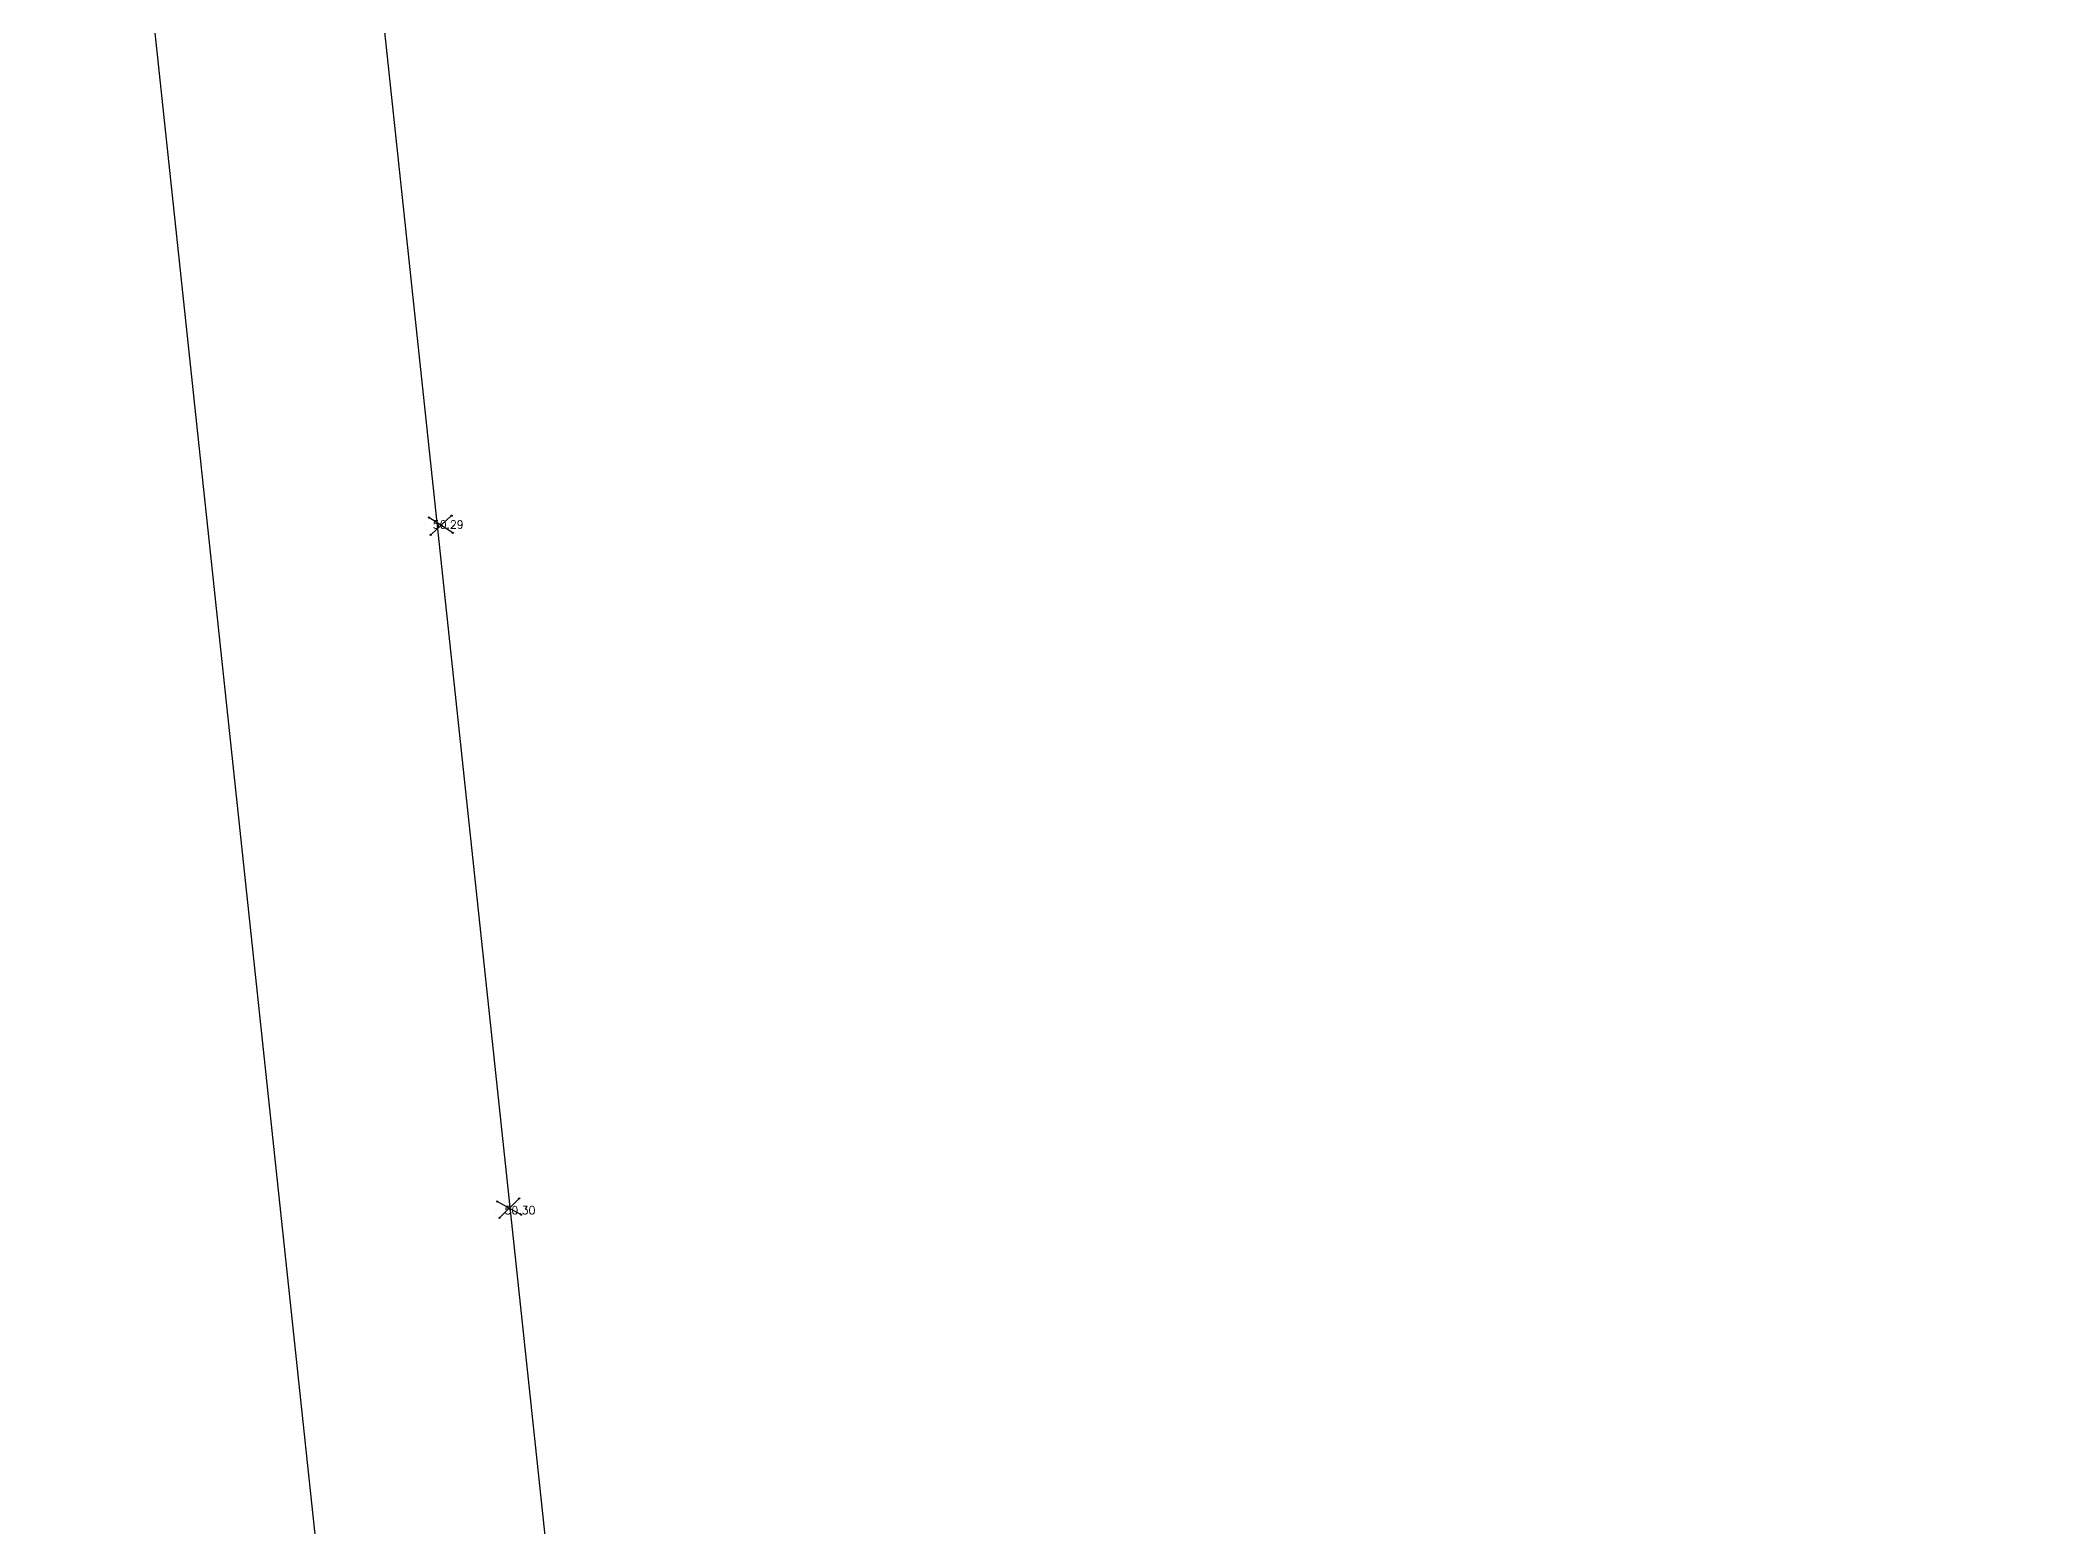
# Model space of a CAD drawing. Header units: metres. Extents: x 2013.7 to 2058.5, y 1962.1 to 2043.8.
# Drawn here: x 2018.47 to 2036.12, y 2003.27 to 2016.26 of the extents above; entities that cross this region are included whole.
import ezdxf

# ---------------------------------------------------------------- set-up
doc = ezdxf.new("R2010")
doc.units = ezdxf.units.M
for name, color, linetype in [('My Draw', 5, 'Continuous'), ('V-NODE', 1, 'Continuous'), ('V-NODE-TEXT', 11, 'Continuous')]:
    doc.layers.add(name, color=color, linetype=linetype)
doc.styles.get("Standard").update_dxf_attribs({"font": 'simplex.shx'})

# ---------------------------------------------------------------- blocks, each defined once
blk = doc.blocks.new('*U120', base_point=(2022.674, 2005.993, 50.412))
at = {"layer": 'V-NODE', "lineweight": -2}
blk.add_line((2022.674, 2005.993, 50.412), (2022.674, 2005.993, 50.412), dxfattribs=at)
blk.add_circle((2022.674, 2005.993, 50.412), 0.005, dxfattribs=at)
blk = doc.blocks.new('*U121', base_point=(2022.656, 2006.136, 50.422))
at = {"layer": 'V-NODE', "lineweight": -2}
blk.add_line((2022.656, 2006.136, 50.422), (2022.656, 2006.136, 50.422), dxfattribs=at)
blk.add_circle((2022.656, 2006.136, 50.422), 0.005, dxfattribs=at)
blk = doc.blocks.new('*U122', base_point=(2022.463, 2006.108, 50.412))
at = {"layer": 'V-NODE', "lineweight": -2}
blk.add_line((2022.463, 2006.108, 50.412), (2022.463, 2006.108, 50.412), dxfattribs=at)
blk.add_circle((2022.463, 2006.108, 50.412), 0.005, dxfattribs=at)
blk = doc.blocks.new('*U123', base_point=(2022.484, 2005.965, 50.418))
at = {"layer": 'V-NODE', "lineweight": -2}
blk.add_line((2022.484, 2005.965, 50.418), (2022.484, 2005.965, 50.418), dxfattribs=at)
blk.add_circle((2022.484, 2005.965, 50.418), 0.005, dxfattribs=at)
blk = doc.blocks.new('*U124', base_point=(2022.075, 2011.955, 50.425))
at = {"layer": 'V-NODE', "lineweight": -2}
blk.add_line((2022.075, 2011.955, 50.425), (2022.075, 2011.955, 50.425), dxfattribs=at)
blk.add_circle((2022.075, 2011.955, 50.425), 0.005, dxfattribs=at)
blk = doc.blocks.new('*U125', base_point=(2022.065, 2012.106, 50.418))
at = {"layer": 'V-NODE', "lineweight": -2}
blk.add_line((2022.065, 2012.106, 50.418), (2022.065, 2012.106, 50.418), dxfattribs=at)
blk.add_circle((2022.065, 2012.106, 50.418), 0.005, dxfattribs=at)
blk = doc.blocks.new('*U126', base_point=(2021.865, 2012.09, 50.408))
at = {"layer": 'V-NODE', "lineweight": -2}
blk.add_line((2021.865, 2012.09, 50.408), (2021.865, 2012.09, 50.408), dxfattribs=at)
blk.add_circle((2021.865, 2012.09, 50.408), 0.005, dxfattribs=at)
blk = doc.blocks.new('*U127', base_point=(2021.882, 2011.939, 50.419))
at = {"layer": 'V-NODE', "lineweight": -2}
blk.add_line((2021.882, 2011.939, 50.419), (2021.882, 2011.939, 50.419), dxfattribs=at)
blk.add_circle((2021.882, 2011.939, 50.419), 0.005, dxfattribs=at)
blk = doc.blocks.new('*U139', base_point=(2021.825, 2012.028, 50.292))
at = {"layer": 'V-NODE', "color": 7, "lineweight": -2}
blk.add_line((2021.825, 2012.028, 50.292), (2021.825, 2012.028, 50.292), dxfattribs=at)
at = {"layer": 'V-NODE-TEXT', "color": 7, "linetype": 'ByBlock', "insert": (2021.9, 2012.028, 50.292), "char_height": 0.07, "attachment_point": 4}
blk.add_mtext('50.29', dxfattribs=at)
blk = doc.blocks.new('*U140', base_point=(2022.453, 2006.032, 50.3))
at = {"layer": 'V-NODE', "color": 7, "lineweight": -2}
blk.add_line((2022.453, 2006.032, 50.3), (2022.453, 2006.032, 50.3), dxfattribs=at)
at = {"layer": 'V-NODE-TEXT', "color": 7, "linetype": 'ByBlock', "insert": (2022.528, 2006.032, 50.3), "char_height": 0.07, "attachment_point": 4}
blk.add_mtext('50.30', dxfattribs=at)

msp = doc.modelspace()

# ---------------------------------------------------------------- linework, layer by layer
at = {"layer": 'My Draw', "color": 2}
msp.add_line((2020.455, 2025.927, 50.32), (2027.233, 1962.349, 50.32), dxfattribs=at)
at = {"layer": 'My Draw', "color": 165, "true_color": 0x5e67af}
for p, q in [((2022.075, 2011.955, 50.32), (2021.865, 2012.09, 50.32)), ((2022.065, 2012.106, 50.32), (2021.882, 2011.939, 50.32)), ((2022.674, 2005.993, 50.32), (2022.463, 2006.108, 50.32)), ((2022.656, 2006.136, 50.32), (2022.484, 2005.965, 50.32))]:
    msp.add_line(p, q, dxfattribs=at)
at = {"layer": 'My Draw', "color": 165, "true_color": 0x5e67af, "elevation": 50.32}
msp.add_lwpolyline([(2018.467, 2025.715), (2025.245, 1962.137), (2058.491, 1965.681), (2051.713, 2029.26)], close=True, dxfattribs=at)

# ---------------------------------------------------------------- block references
at = {"layer": 'V-NODE'}
for name, p in [('*U139', (2021.825, 2012.028, 50.292)), ('*U126', (2021.865, 2012.09, 50.408)), ('*U125', (2022.065, 2012.106, 50.418)), ('*U127', (2021.882, 2011.939, 50.419)), ('*U124', (2022.075, 2011.955, 50.425)), ('*U140', (2022.453, 2006.032, 50.3)), ('*U122', (2022.463, 2006.108, 50.412)), ('*U121', (2022.656, 2006.136, 50.422)), ('*U123', (2022.484, 2005.965, 50.418)), ('*U120', (2022.674, 2005.993, 50.412))]:
    msp.add_blockref(name, p, dxfattribs=at)

doc.saveas('drawing.dxf')
